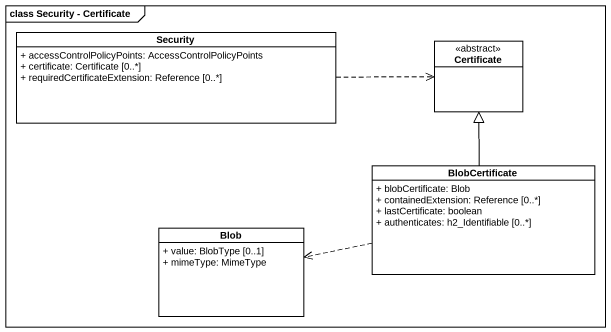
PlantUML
@startuml
mainframe class Security - Certificate
hide circle
hide empty members
skinparam classAttributeIconSize 0
class Security {
  + accessControlPolicyPoints: AccessControlPolicyPoints
  + certificate: Certificate [0..*]
  + requiredCertificateExtension: Reference [0..*]
}
class Certificate <<abstract>>
class BlobCertificate {
  + blobCertificate: Blob
  + containedExtension: Reference [0..*]
  + lastCertificate: boolean
  + authenticates: h2_Identifiable [0..*]
}
class Blob {
  + value: BlobType [0..1]
  + mimeType: MimeType
}
Security .right.> Certificate
BlobCertificate -up-|> Certificate
BlobCertificate .left.> Blob
@enduml
